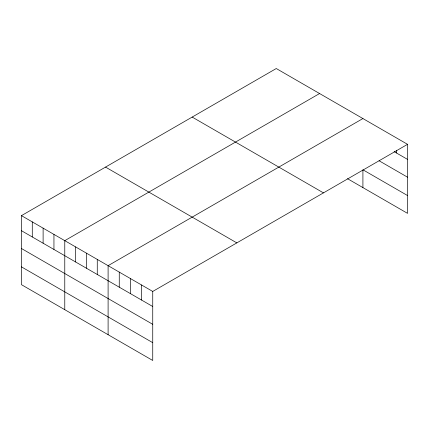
<?xml version="1.0" encoding="UTF-8"?>
<svg xmlns="http://www.w3.org/2000/svg" width="429" height="429" viewBox="0 0 429 429"><rect width="100%" height="100%" fill="white"/><g stroke="black" fill="none" stroke-linecap="round" stroke-linejoin="round"><path stroke-width="0.64" d="M21.45 215.642L152.74 291.441L152.74 360.473L21.45 284.674L21.45 215.642L276.26 68.527L407.55 144.326L407.55 213.358L347.517 178.7M319.584 93.538L64.774 240.653L64.774 309.69M362.913 118.554L108.103 265.669L108.103 334.7M152.74 291.441L407.55 144.326M394.16 151.657L407.55 159.39M379.091 160.768L407.55 177.198M407.55 195.549L362.913 169.777L362.913 187.586M192.171 117.074L323.461 192.873M105.539 167.096L236.829 242.894M21.45 230.705L152.74 306.504M21.45 248.514L152.74 324.313M21.45 266.865L152.74 342.664M396.391 150.327L396.391 152.944M141.581 284.995L141.581 300.059M130.421 278.555L130.421 293.618M119.262 272.109L119.262 287.173M97.27 259.416L97.27 274.48M86.438 253.164L86.438 268.222M75.606 246.906L75.606 261.969M53.947 234.4L53.947 249.463M43.115 228.148L43.115 243.211M32.282 221.895L32.282 236.958"/></g></svg>
